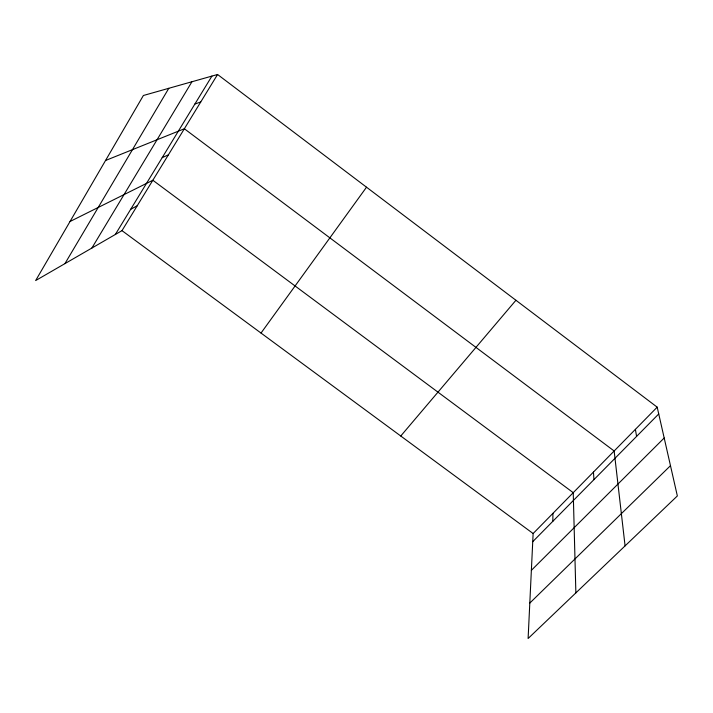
<?xml version="1.0" encoding="UTF-8"?>
<svg xmlns="http://www.w3.org/2000/svg" width="713" height="713" viewBox="0 0 713 713"><rect width="100%" height="100%" fill="white"/><g stroke="black" fill="none" stroke-linecap="round" stroke-linejoin="round"><path stroke-width="1.07" d="M552.825 521.31L552.932 513.351M657.19 407.159L533.128 533.529L528.11 638.509L677.35 495.945L657.19 407.159L217.572 74.491L143.384 95.497L35.65 280.557L121.994 230.638L217.572 74.491M64.928 263.632L168.812 88.296M91.861 248.062L191.949 81.745M115.337 234.488L211.93 76.086M261.02 333.06L366.518 187.198M400.759 436.008L515.936 300.262M532.736 541.675L658.732 413.959M531.363 570.338L664.195 437.987M529.804 603.073L670.478 465.678M130.702 209.292L137.217 205.772M70.034 221.502L152.832 180.255L573.234 492.674L575.872 592.886M162.199 157.644L168.393 154.837M105.542 160.496L184.355 128.759L614.151 450.99L625.078 545.882M194.907 104.009L200.745 101.986M121.994 230.638L533.128 533.529M635.399 429.351L636.584 436.409M593.439 472.086L593.956 479.617"/></g></svg>
